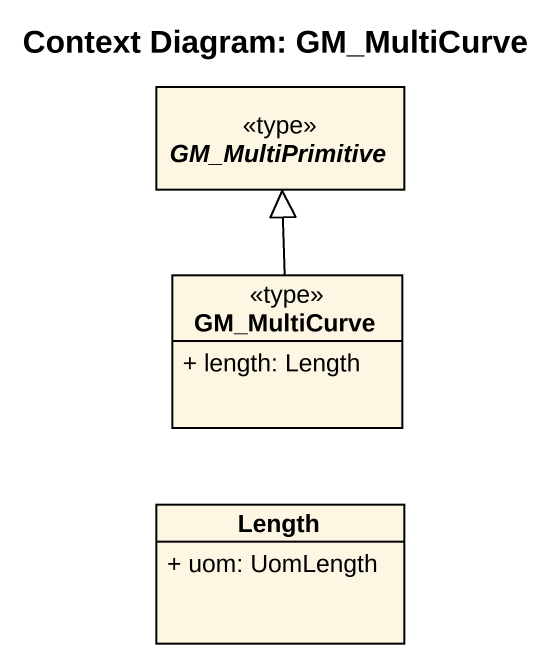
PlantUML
@startuml
title Context Diagram: GM_MultiCurve
hide circle
hide empty members
skinparam classAttributeIconSize 0
abstract class GM_MultiPrimitive <<type>>
class GM_MultiCurve <<type>> {
  + length: Length
}
class Length {
  + uom: UomLength
}
GM_MultiCurve -up-|> GM_MultiPrimitive
@enduml
